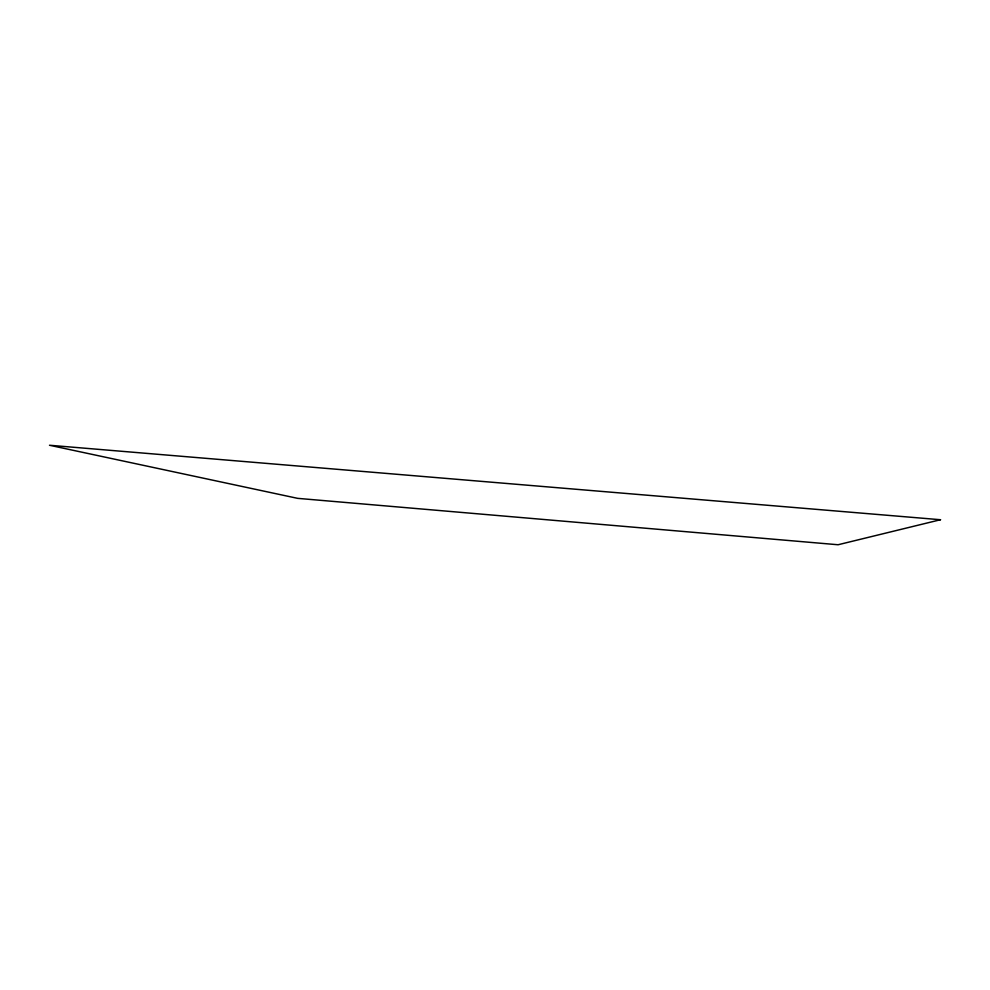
<?xml version="1.0" encoding="UTF-8"?>
<svg xmlns="http://www.w3.org/2000/svg" width="990" height="990" viewBox="0 0 990 990"><rect width="100%" height="100%" fill="white"/><g stroke="black" fill="none" stroke-linecap="round" stroke-linejoin="round"><path stroke-width="1.49" d="M940.5 519.725L838.072 544.748L297.668 498.354L49.5 445.253L940.5 519.725"/></g></svg>
